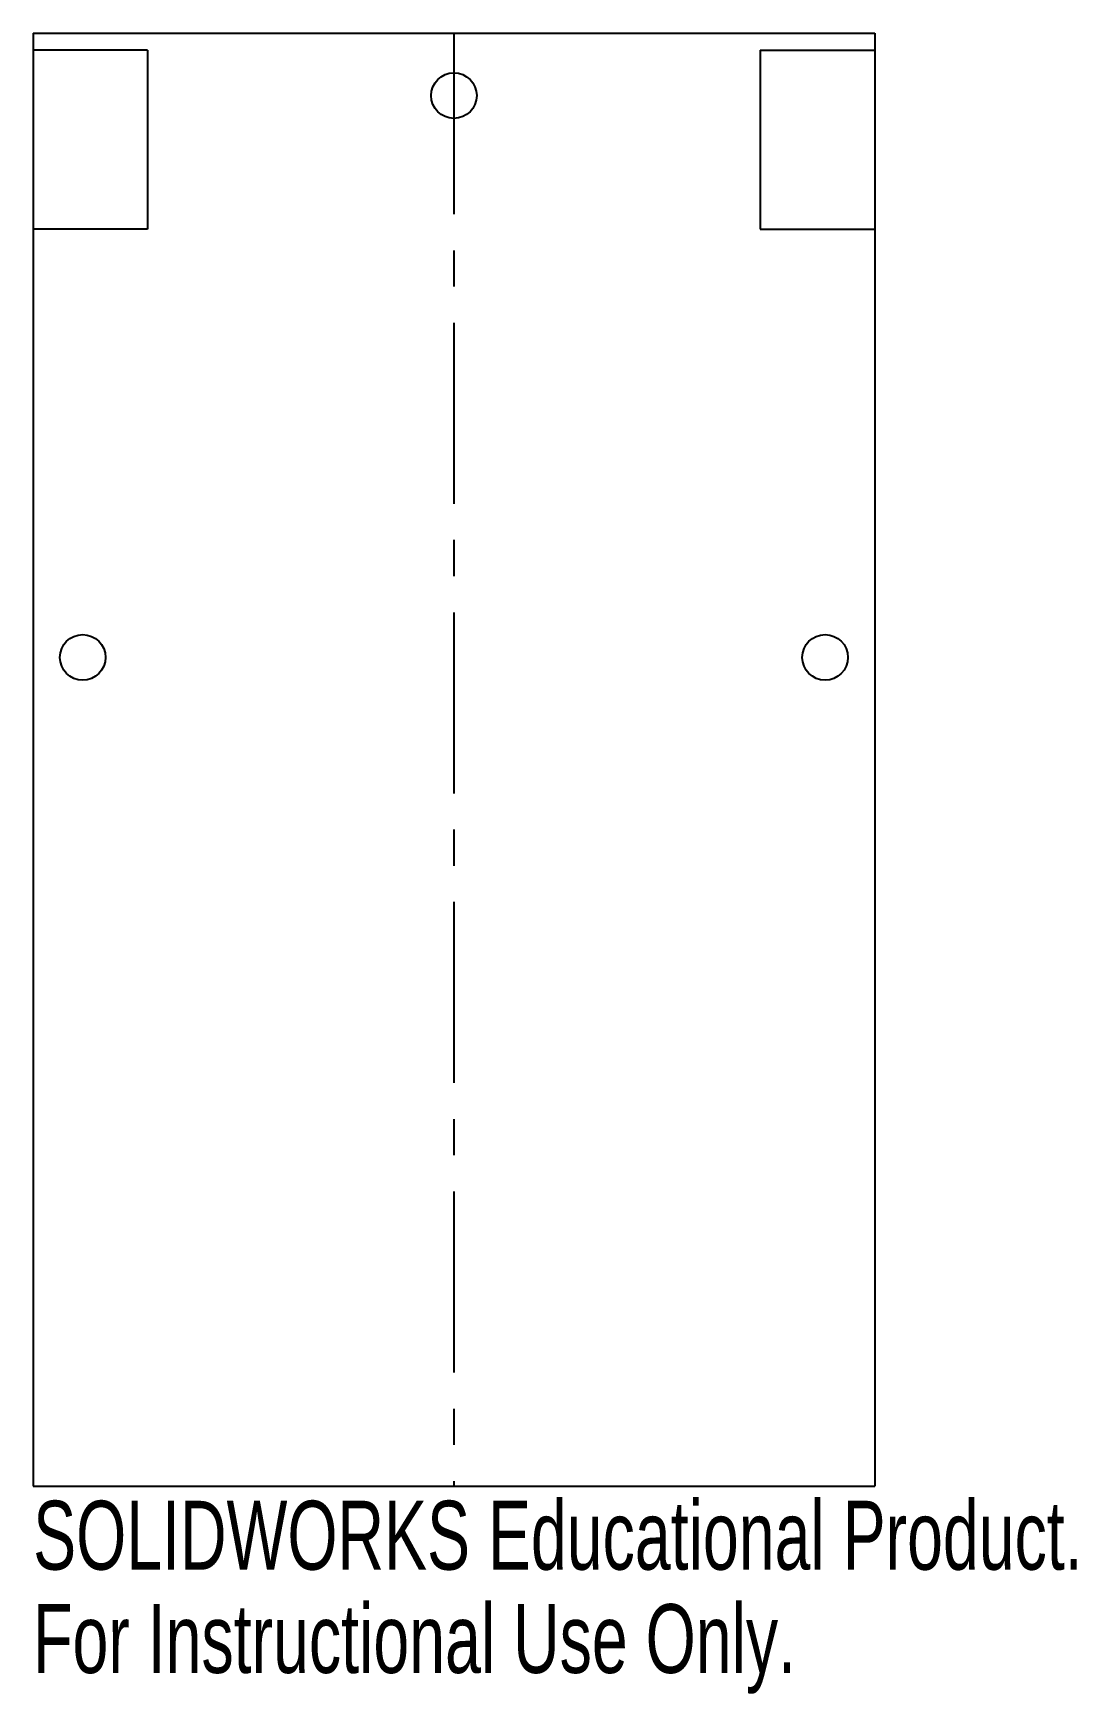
# Model space of a CAD drawing. Header units: millimetres. Extents: x -19 to 54, y -64 to 53.
import ezdxf

# ---------------------------------------------------------------- set-up
doc = ezdxf.new("R2010")
doc.units = ezdxf.units.MM
doc.linetypes.add('CENTERX2', pattern=[20.32, 12.7, -2.54, 2.54, -2.54])
doc.styles.add('SLDTEXTSTYLE0', font='TXT', dxfattribs={"width": 0.7})

msp = doc.modelspace()

# ---------------------------------------------------------------- linework, layer by layer
at = {"color": 7, "linetype": 'Continuous'}
for p, q in [((-18.79, 52.58), (40.29, 52.58)), ((-18.79, 52.58), (-18.79, -49.38)), ((40.29, 52.58), (40.29, -49.38)), ((-10.76, 51.38), (-18.79, 51.38)), ((-10.76, 51.38), (-10.76, 38.84)), ((32.26, 51.38), (40.29, 51.38)), ((32.26, 51.38), (32.26, 38.84)), ((40.29, 51.38), (40.29, 38.84)), ((-10.76, 38.84), (-18.79, 38.84)), ((32.26, 38.84), (40.29, 38.84)), ((-18.79, -49.38), (40.29, -49.38))]:
    msp.add_line(p, q, dxfattribs=at)
at = {"color": 7, "linetype": 'CENTERX2'}
msp.add_line((10.75, 52.58), (10.75, -49.38), dxfattribs=at)
at = {"color": 7, "linetype": 'Continuous'}
for centre in [(10.75, 48.2), (-15.31, 8.78), (36.81, 8.78)]:
    msp.add_circle(centre, 1.6, dxfattribs=at)

# ---------------------------------------------------------------- texts
at = {"color": 7, "linetype": 'Continuous', "char_height": 4.8336, "attachment_point": 1, "style": 'SLDTEXTSTYLE0'}
for s, insert in [('SOLIDWORKS Educational Product.', (-18.79, -50.4)), ('For Instructional Use Only.', (-18.79, -57.65))]:
    msp.add_mtext(s, dxfattribs=dict(at, insert=insert))

doc.saveas('drawing.dxf')
